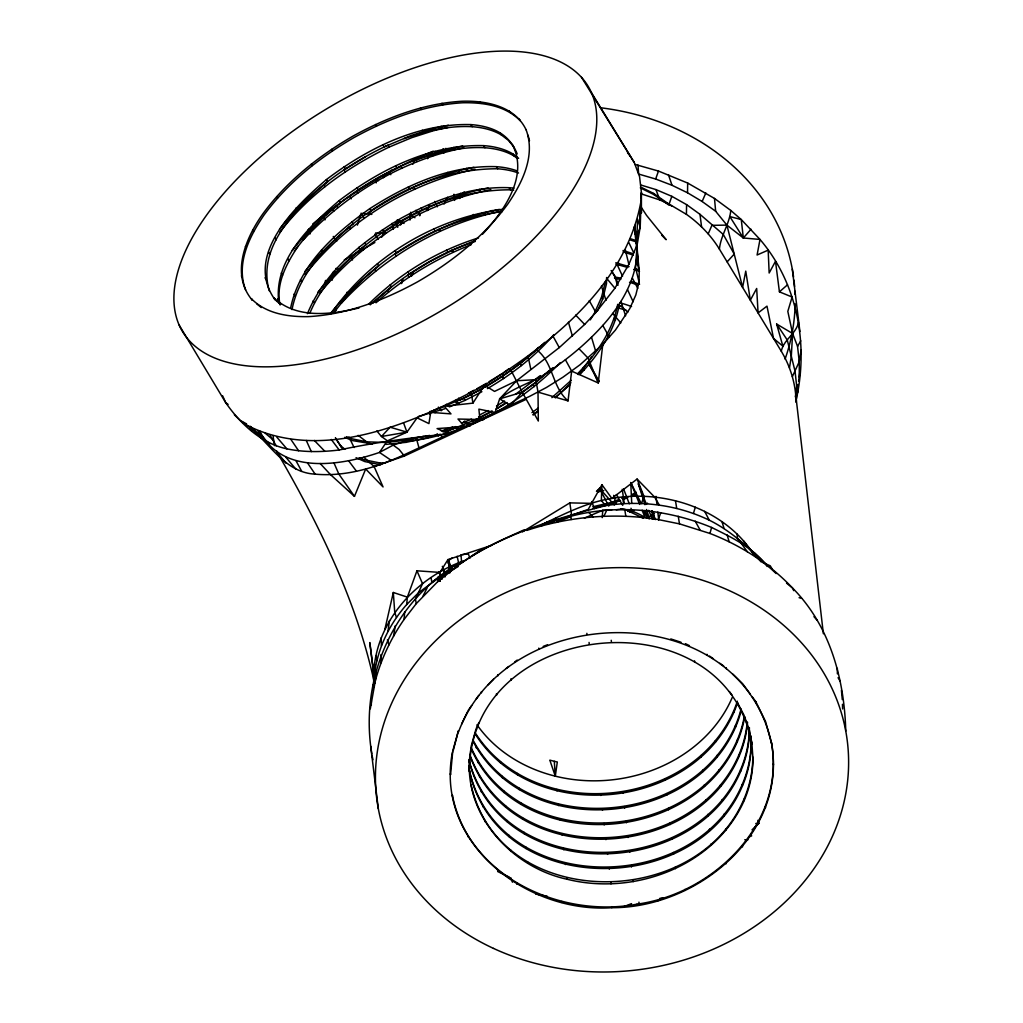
<?xml version="1.0" encoding="UTF-8"?>
<svg xmlns="http://www.w3.org/2000/svg" width="1023" height="1023" viewBox="0 0 1023 1023"><rect width="100%" height="100%" fill="white"/><g stroke="black" fill="none" stroke-linecap="round" stroke-linejoin="round"><path stroke-width="1.5" d="M635.168 225.188L635.117 234.344L636.319 231.479L636.14 243.269L637.163 244.702C638.71 275.417 622.675 303.281 602.764 325.442C587.458 342.449 569.849 357.244 550.962 370.121C535.08 382.078 515.17 386.234 499.646 398.88L495.17 412.448L478.879 409.136L479.928 419.545L457.997 419.034L464.698 426.629L437.077 428.586L449.455 433.714C412.435 437.55 375.594 442.243 339.188 449.992C321.823 452.115 304.087 452.435 286.875 448.841C261.031 443.317 240.303 423.714 225.699 402.64L179.23 325.237M823.374 633.774L795.702 394.635C794.232 379.303 789.193 364.431 781.291 351.234L719.399 249.113C710.972 235.392 699.566 223.641 686.433 214.357L686.574 204.613L671.83 196.326L655.973 189.6L640.756 184.984M796.405 398.817C808.618 343.651 797.224 282.962 759.999 239.446L743.337 237.988L726.905 225.111L715.665 211.288L702.136 201.493L687.533 192.784L687.673 183.053L658.467 171.058L634.963 164.409M526.014 129.563C535.886 155.637 522.152 183.04 507.561 204.37C483.853 236.607 451.974 261.952 417.512 281.862C383.945 300.289 347.168 314.432 308.614 316.618C288.396 317.015 266.223 313.856 251.428 298.742L252.349 300.251C230.111 274.19 245.789 237.592 263.116 213.5C286.824 181.263 318.703 155.918 353.165 136.008C386.72 117.581 423.509 103.438 462.064 101.251C485.887 100.433 514.863 106.021 526.078 129.768M245.584 289.816C235.712 263.742 249.446 236.339 264.036 215.009C287.732 182.772 319.611 157.427 354.086 137.53C387.64 119.09 424.43 104.947 462.971 102.76C483.188 102.377 505.362 105.522 520.157 120.65L519.249 119.128M359.06 307.936C331.286 314.585 296.517 319.266 273.844 297.783L275.123 299.892C243.448 255.955 295.008 206.467 326.388 179.6C367.73 148.284 417.883 123.105 470.9 124.601A142.018 69.526 -31.2 0 1 500.132 132.9C508.022 137.785 513.866 145.317 517.19 153.936M269.19 290.737C256.709 246.108 296.951 208.001 327.654 181.698L326.388 179.6M278.857 302.872C273.192 260.277 309.573 225.993 339.137 200.636C380.492 169.332 430.632 144.141 483.662 145.637A142.018 69.526 -31.2 0 1 512.881 153.936L518.623 158.296M280.123 304.982C275.353 283.882 286.811 263.141 298.141 246.095M606.601 277.502L606.498 283.742L602.713 299.074L597.291 311.273M374.022 686.778C369.034 629.094 412.116 578.839 464.532 560.566L462.038 562.202M796.278 401.668L796.712 386.336L795.037 371.144L787.25 339.981L776.623 324.022L792.595 333.498L797.556 346.401L799.244 361.72L799.295 377.18M242.656 422.243C267.719 438.176 282.246 472.473 315.148 474.148C345.8 476.974 376.132 467.498 403.753 454.979L529.466 396.451L546.461 387.461L562.893 377.244L580.067 364.738L602.803 344.316L615.411 330.097L629.72 308.716L635.833 294.944L639.03 281.964L635.449 267.284L637.163 244.702L640.206 227.042L641.408 192.593L639.567 176.672L634.247 162.516L591.447 92.645A237.016 116.047 -31.2 0 0 241.454 174.549A237.016 116.047 -31.2 0 0 323.102 359.61A237.016 116.047 -31.2 0 0 591.447 92.645M754.948 556.359C725.857 508.917 665.052 489.199 611.869 498.431L601.933 484.736L601.345 500.541L605.731 505.643C640.705 500.157 677.328 504.761 709.297 520.196C735.192 532.945 755.153 554.338 776.188 573.571M374.93 664.771L374.904 683.095L369.802 642.572L374.955 682.853M332.296 280.123L332.692 272.335M602.253 517.638L602.739 510.311L611.703 509.966M605.731 505.643C555.438 518.763 503.674 533.737 460.452 563.635L459.698 562.701C395.402 599.772 361.528 673.479 370.697 746.227L378.293 808.541M370.3 708.824L375.313 680.922L376.132 669.681M639.03 281.964L639.247 270.085L634.247 226.889M640.935 198.27L641.408 192.593L641.408 213.001L641.012 201.122C625.974 284.701 552.535 342.59 484.493 385.172C416.041 421.975 323.792 463.624 247.4 425.504M375.313 680.922C381.144 658.953 391.067 638.16 404.034 619.516L404.712 612.086M374.316 676.05C377.052 649.464 389.085 624.478 406.681 604.555L407.359 597.138L416.949 570.796L439.928 572.42L447.959 559.581L492.012 545.233M409.993 220.073L410.735 212.221M752.097 696.612L755.869 701.765L765.536 721.458L771.547 743.376C787.646 834.218 696.932 908.066 611.805 907.708C527.114 913.577 434.583 843.387 452.447 752.046M744.642 716.867L748.926 728.862L751.841 742.8L752.966 758.478A142.018 120.829 -6.6 0 1 744.143 800.638C715.064 866.072 634.516 896.097 567.228 879.269C509.48 866.954 459.877 810.817 470.759 749.821M771.419 742.314C786.188 823.336 713.146 893.833 636.945 904.179C560.566 918.577 468.163 876.494 452.383 795.178L452.498 796.239M565.425 359.764L571.652 371.132L598.238 382.947L602.803 344.316M259.689 430.977C281.709 475.465 341.03 465.618 379.482 452.435L387.231 440.939L406.949 432.166L417.09 417.87L428.931 423.599L430.696 412.359L450.99 413.893L444.289 406.297L472.92 403.126L484.493 385.172L494.531 391.413L516.589 380.748L535.822 379.686L538.008 392.116L568.034 400.875L571.652 371.132M796.712 386.336L795.702 394.635L796.035 402.256M800.306 368.894L798.579 381.349M387.973 631.281L389.482 620.501M555.297 776.163L557.318 761.994L554.3 761.291A142.018 120.829 -6.6 0 1 549.824 760.14L555.297 776.163L554.3 761.291M719.399 249.113C720.716 235.571 729.476 223.999 730.793 210.457L714.489 198.449L687.673 183.053M789.475 367.909L791.303 356.336L792.595 333.498L787.812 311.376L792.122 297.041L779.424 291.849L775.498 261.313L769.155 273.013L768.171 250.149L757.097 254.996L759.999 239.446L741.266 219.549L730.793 210.457M801.124 350.147L799.244 361.72L792.365 376.643M393.497 636.268L395.338 625.654M795.28 396.796L798.017 384.443M384.968 628.953L393.318 592.483L407.359 597.138M290.737 307.527C299.675 264.356 335.301 233.103 369.699 208.705C407.282 184.472 450.823 165.023 496.411 166.672A142.018 69.526 -31.2 0 1 517.242 170.956M292.003 309.624C298.908 273.78 326.068 246.249 353.165 223.781L351.886 221.684M590.284 319.867L594.312 313.409L601.55 297.143L605.335 281.811M577.675 373.676C596.14 354.278 612.636 331.183 617.7 304.381M579.926 374.508C598.302 354.955 614.439 331.669 619.247 304.777M427.678 158.718L429.251 152.798L433.33 151.148M404.034 619.516L416.297 603.596L437.729 581.627L438.688 578.072L458.151 566.525M845.752 731.087C844.448 679.259 829.922 625.692 792.531 588.02C769.641 563.814 740.972 545.438 709.949 533.456L711.599 527.459C663.62 507.574 607.752 503.15 558.328 520.068M401.259 283.627L402.103 280.583M401.796 283.166L403.075 278.614M452.869 750.524L458.394 730.818L452.575 753.094L450.555 774.731L450.427 773.669M471.053 746.662L475.874 729.463M752.007 744.284C725.333 594.453 474.352 616.997 469.455 767.122L469.288 765.652M434.609 412.576L435.427 409.75M693.441 513.456L695.295 507.178M357.411 225.098L360.454 214.804M781.291 351.234C783.528 339.726 796.303 333.754 798.541 322.245M427.473 210.546L429.366 204.741M641.523 503.444L643.979 496.372L637.086 479.058L611.869 498.431C587.023 502.14 564.543 513.93 542.088 524.479M472.754 555.579C489.135 545.157 506.628 537.829 524.121 529.837L526.896 530.387C569.018 516.372 614.491 512.497 658.326 519.569L660.743 512.676M686.433 214.357L669.106 204.114L671.83 196.326M637.956 165.087L638.659 174.076L655.666 179.025L658.467 171.058M639.746 209.996L640.206 227.042L636.92 235.904L637.163 244.702L628.838 264.369L614.913 288.243L595.885 312.463L584.657 324.444L559.274 347.59L516.589 380.748L499.646 398.88L510.4 405.364L522.216 392.218L510.26 368.919M320.173 463.509L330.531 474.659L354.469 496.36L365.684 469.007L383.062 486.948L374.124 466.539L363.792 457.204M702.136 201.493L705.844 192.951M708.21 233.845L711.906 225.341L726.905 225.111L742.608 287.412L745.754 271.108L750.345 300.174L756.675 288.473L758.081 312.936L766.981 306.133L773.554 338.472L782.851 346.119L776.623 324.022M307.437 313.665C324.956 271.133 362.833 240.917 401.425 218.052C434.34 200.163 471.13 186.058 509.16 187.721A142.018 69.526 -31.2 0 1 514.045 188.194M309.982 312.923C321.375 285.276 343.216 263.55 365.914 244.829L364.636 242.72M601.933 484.736L588.238 509.377L557.011 520.426M603.915 516.308L606.677 510.298M410.632 276.3L411.937 273.601M411.438 276.3L413.394 272.246M461.642 724.054L467.473 711.893M458.521 731.88C508.444 598.762 739.271 596.601 771.547 743.376M476.935 726.662L478.905 722.545M423.049 596.013L427.409 587.343M737.353 701.19A142.018 120.829 -6.6 0 1 733.747 710.793C690.806 809.231 533.686 824.193 475.311 732.98M737.519 702.66A142.018 120.829 -6.6 0 1 733.913 712.277C690.985 810.702 533.865 825.663 475.49 734.45M741.061 708.939A142.018 120.829 -6.6 0 1 735.447 725.524C691.753 827.006 525.387 839.295 472.869 739.834M741.227 710.41A142.018 120.829 -6.6 0 1 735.614 726.995C691.919 828.477 525.566 840.765 473.035 741.317M744.296 716.599A142.018 120.829 -6.6 0 1 737.148 740.256C692.648 844.435 518.955 853.873 471.309 747.915M744.706 716.663A142.018 120.829 -6.6 0 1 737.327 741.726C692.226 846.2 517.804 855.714 470.823 748.056M747.238 722.328A142.018 120.829 -6.6 0 1 738.862 754.987C693.134 861.647 512.28 868.77 470.184 755.601M747.544 722.212A142.018 120.829 -6.6 0 1 739.028 756.457C693.21 863.668 510.464 870.202 469.928 755.549M749.386 727.545A142.018 120.829 -6.6 0 1 740.562 769.718C693.786 880.445 500.72 882.683 468.879 759.654M749.539 730.601A142.018 120.829 -6.6 0 1 740.729 771.189C693.952 881.916 500.886 884.153 469.058 761.125M750.665 735.959L751.099 742.276A142.018 120.829 -6.6 0 1 742.263 784.436C694.745 897.107 497.178 896.685 469.288 769.808L469.467 771.278C497.344 898.168 694.911 898.578 742.429 785.92A142.018 120.829 -6.6 0 0 751.266 743.747L750.729 735.857M752.966 758.478L752.8 757.007A142.018 120.829 -6.6 0 1 743.964 799.168C696.446 911.825 498.879 911.416 471.002 784.526M444.059 204.063L447.55 197.311M412.806 164.243L415.658 158.859L429.251 152.798L432.972 155.688M797.556 346.401L800.766 340.8M400.517 225.009L402.768 221.185M330.928 313.818C369.802 257.412 434.545 218.155 502.434 209.319M334.726 311.9L336.401 309.227M459.621 198.488L464.122 191.876M468.125 710.537L471.667 705.512M476.091 699.221L478.738 695.448M279.471 229.293C307.885 192.772 346.298 164.601 388.062 145.113L389.239 147.043L411.873 137.606L434.2 130.484L447.997 127.491M279.675 232.426C308.051 195.112 347.296 167.273 389.239 147.043M292.233 250.328C334.431 197.183 396.246 159.678 462.652 145.944M294.368 251.057L309.995 231.262L324.201 216.684L340.416 202.746L339.137 200.636M304.982 271.376C351.771 214.357 421.898 168.552 497.69 168.782A142.018 69.526 -31.2 0 1 518.52 173.053M305.186 274.509C347.129 221.262 408.842 183.462 475.043 169.243M317.731 292.412C364.52 235.392 434.647 189.587 510.439 189.818A142.018 69.526 -31.2 0 1 513.712 190.112M319.867 293.141C362.436 240.379 424.468 203.117 490.861 189.626M330.493 313.46C372.96 260.993 434.481 220.367 502.242 211.569M333.588 312.974L348.255 294.381L362.462 279.816L378.663 265.865L377.397 263.768M553.865 334.623C535.144 356.375 512.127 374.162 487.396 388.612M743.337 237.988L741.266 219.549L729.847 216.582L743.337 237.988L751.023 229.229M727.136 261.875L734.233 254.088L723.287 234.459L699.988 214.331L686.574 204.613M487.984 684.899L493.482 679.246M381.541 237.208L385.62 233.014M368.472 304.355C399.072 273.857 437.281 250.763 478.534 237.886M373.024 303.102L391.425 286.913L390.147 284.803M482.472 234.267C503.636 211.429 529.019 176.301 512.306 144.46M538.584 347.321C522.472 362.909 504.122 376.055 484.774 387.346M544.709 342.385C519.863 366.183 490.771 385.249 459.787 400.095L458.624 398.164M560.272 362.615C520.208 403.753 466.744 434.43 409.187 441.092M571.192 380.313L551.883 397.653M570.207 384.456L555.361 397.602M406.681 604.555L418.56 592.726L441.68 575.655M596.46 491.347L599.529 488.342L614.375 505.03M752.02 829.832L758.925 823.323L757.89 820.318M391.911 226.85L399.52 220.035M779.424 291.849L787.493 284.803M463.815 147.875C402.231 160.317 345.608 194.293 303.051 240.188L301.875 238.257M500.541 211.326C439.545 223.999 383.523 257.796 341.298 303.307L340.135 301.376M370.224 304.828C400.696 277.233 435.977 254.139 475.286 241.441M376.004 302.795C403.944 277.86 436.54 258.205 471.398 244.587M515.387 394.366L540.285 375.62M520.221 393.817L532.945 384.546L549.159 370.607M520.362 393.535L536.832 381.515L552.995 367.615M312.68 224.063C343.971 197.963 378.791 176.173 415.658 158.859L416.936 161.544M437.729 581.627L460.452 563.635L480.145 550.31M555.937 518.034L549.863 523.137L546.998 524.198M506.321 668.326L508.725 666.497M514.761 661.919L517.165 660.091M503.891 372.41L508.968 368.715M531.934 412.64L538.277 408.024M533.111 414.571L538.175 410.875M449.788 573.046L448.509 560.489L452.051 558.034M541.397 525.975L547.292 521.947L570.898 516.551L571.409 513.942L569.837 502.881L591.013 503.342M452.076 568.762L431.898 582.125L430.99 577.79M454.557 567.126L458.304 564.658M344.265 259.893L374.853 242.528M365.659 156.634L344.06 169.946L345.224 171.877M486.424 383.318L476.82 388.804M489.122 381.656L502.625 373.331L503.802 375.262M496.475 406.016L504.582 401.029M496.296 408.778L505.746 402.96M496.168 409.213L507.012 402.538M522.433 531.858L569.837 502.881M636.165 492.216L632.099 494.467L632.265 495.938L636.332 493.687M644.822 504.659L647.533 503.163M657.533 900.892L662.904 897.964L659.886 898.322M473.866 167.312C436.386 174.485 401.374 191.314 369.559 212.03L370.735 213.96M488.15 188.027C450.12 195.124 414.558 212.042 382.308 233.078L383.484 235.009M499.377 209.395C461.885 216.569 426.885 233.397 395.07 254.113L396.233 256.044M474.467 240.878L451.834 250.328L429.43 261.837L407.819 275.161L408.983 277.08M468.419 393.126L474.02 390.249M431.195 411.438L463.751 398.292L483.419 388.177M449.404 406.898L465.017 400.389L481.884 391.719M479.774 414.89L488.176 410.568M476.744 418.97L472.536 421.131L471.373 419.2L461.463 423.33M479.544 417.537L492.14 411.054M445.427 432L476.501 419.328L491.948 411.387M451.117 569.785L448.33 571.218L449.289 567.663L447.959 559.581M374.124 466.539L404.392 456.028L526.27 399.315L538.315 421.028L538.008 392.116M584.414 518.098L602.739 510.311M452.972 426.872L441.284 431.015M622.943 907.03L631.562 903.629M618.877 499.544L611.537 502.357L592.982 506.73M621.818 498.418L626.217 496.718M620.513 500.452L611.703 503.828L593.161 508.201M623.455 499.326L627.853 497.626M627.93 511.449L632.329 509.761M629.567 512.357L633.966 510.669M543.175 646.434L547.574 644.746M748.836 836.929L751.7 835.868M448.368 125.241L433.036 128.553L410.709 135.675L384.111 146.928L382.832 144.818M403.983 138.642C425.824 130.957 448.88 125.42 472.178 126.699A142.018 69.526 -31.2 0 1 501.411 134.998L508.29 140.228L513.584 146.57M416.732 159.678C438.586 151.992 461.629 146.468 484.928 147.747A142.018 69.526 -31.2 0 1 514.16 156.046L517.6 158.655M436.335 408.983L443.867 406.579M445.146 408.676L418.305 416.502M443.049 431.949L456.629 427.614M437.985 434.379L427.576 437.703L406.118 442.345L386.055 444.378M617.726 306.849L620.616 305.967L627.866 312.079M499.646 398.88L522.216 392.218L526.27 399.315M597.47 490.541L602.099 489.454M597.637 492.012L603.813 490.554M386.425 442.294L404.942 440.414L423.343 436.437M429.775 435.44L409.379 438.841M403.548 422.831L406.949 432.166L381.464 436.489L376.848 430.99M755.78 823.515L758.925 823.323M462.601 554.415L468.419 554.07L469.915 558.289M616.178 509.799C626.485 508.06 636.485 512.178 645.078 517.536L642.099 510.26M375.62 232.963L386.451 233.244M346.49 436.655L350.863 438.586L366.707 441.846L384.878 442.447M344.751 437.294L352.04 440.517L372.423 443.918M359.252 457.703L363.625 459.634L379.456 462.882L385.518 463.087M744.782 839.73L747.89 839.845M547.292 521.947L556.167 522.357L570.898 516.551L571.141 519.543M360.889 213.334L371.822 214.382M620.59 508.942L625.143 509.454L643.377 518.277M615.795 262.783L629.107 266.632M615.948 264.139L627.802 267.514M614.427 276.977L620.577 278.051L620.731 279.407L614.58 278.333M658.326 519.569L679.477 523.878L709.949 533.456M535.707 894.038L547.305 896.276M799.091 597.713L801.508 598.238M378.51 180.662L375.454 179.984L376.17 182.9M335.928 268.422L340.429 269.548M617.406 307.782L625.935 310.084M641.37 193.922L659.745 199.92L669.106 204.114M406.949 432.166L390.121 427.205L381.464 436.489L399.136 449.481L404.392 456.028M630.091 238.602L637.406 240.968M630.245 239.945L636.101 241.837M623.02 250.494L633.263 253.794M623.173 251.837L633.416 255.149M634.963 268.525L639.349 269.944M633.659 269.407L639.503 271.3M630.82 281.363L639.592 284.202M629.516 282.246L638.288 285.085M670.781 638.927L681.011 642.239M762.404 562.381L770.255 565.809L772.301 569.248M655.666 179.025L671.996 185.278L687.533 192.784M445.734 148.399L450.069 150.061M617.764 304.803L620.616 305.967L618.122 304.534M459.314 195.943L462.089 197.132L461.156 194.242M356.042 457.69L364.789 461.565L380.633 464.813L379.456 462.882M509.518 877.197L497.677 871.532M711.599 527.459C731.675 537.382 754.041 547.983 767.199 566.525M641.523 187.465L653.671 193.462L671.625 206.032M640.296 187.861L653.787 194.523L669.183 205.291M478.623 416.732L484.032 419.404M478.79 418.202L482.856 420.21M685.397 643.659L689.451 645.654M397.282 219.817L404.021 223.449M409.827 214.92L414.967 217.72M265.187 433.189L273.601 440.21L274.624 445.644M246.569 423.893L240.277 420.466L234.369 414.814M391.285 460.388L379.482 452.435L393.369 445.031L416.182 437.729L418.995 447.895M464.621 421.028L469.813 424.673M463.496 421.591L469.992 426.143M709.553 656.101L713.402 658.786M719.821 663.275L723.67 665.973M228.091 404.405L225.699 402.64L222.605 395.799M358.127 435.35L369.495 444.046M276.236 300.8L280.647 304.406M256.824 303.908L261.287 307.552M335.378 437.78L340.442 445.606L344.917 449.263M335.697 438.407L341.618 447.537L343.856 449.366M786.534 583.11L792.531 588.02L793.72 590.642M250.251 426.271L269.778 443.969M331.912 208.858L334.035 210.866M455.683 400.338L459.02 403.574M454.749 400.735L458.074 403.97M732.8 674.144L742.66 683.722L750.217 694.029M446.297 404.302L448.522 406.451M455.772 426.565L459.097 429.801M454.826 426.962L458.163 430.197M415.76 210.38L420.21 214.817M661.664 235.149L666.165 239.702L646.562 215.38L641.344 207.413M536.602 349.751C553.635 362.641 551.806 386.975 568.034 400.875M579.005 348.753L588.097 358.101L598.238 382.947M637.086 479.058L654.63 497.114L659.311 505.017M314.355 440.465L324.892 451.348M575.693 315.11L584.657 324.444M388.702 172.478L390.824 174.69M761.176 561.947L749.386 549.198L743.759 541.09M588.685 512.318L592.956 516.96M813.963 616.664L817.006 620.104M612.611 313.447L620.833 322.923M276.785 437.115L286.875 448.841M285.928 457.332L295.89 469.199M606.997 278.742L614.913 288.243M627.47 152.67L630.321 156.174M277.386 452.601L286.044 463.24M258.052 431.118L266.722 441.77M348.536 460.67L356.477 471.245M331.247 439.43L339.188 449.992M729.412 691.548L732.084 695.205M439.967 408.062L441.757 410.504M438.356 407.103L441.041 410.747M446.143 428.88L449.711 433.752M445.414 429.136L448.087 432.793M439.98 434.123L441.77 436.552M333.255 236.415L336.669 241.3M354.469 496.36L338.856 474.084L333.92 462.792M747.365 551.755L737.455 538.188L737.123 534.096M307.463 462.831L315.148 474.148M290.928 439.468L298.614 450.772M361.746 214.6L364.316 218.385M307.706 230.175L310.148 233.883M611.639 271.223L615.028 276.427L617.227 284.688M611.115 270.545L616.191 278.358L618.033 285.238M374.891 234.19L378.126 239.254M349.687 196.237L351.298 198.782M642.866 510.477L647.585 518.047M581.537 77.352L634.247 162.516M448.266 562.906L450.759 566.959L448.304 562.906M509.185 110.919L510.093 112.428M601.55 297.143L602.713 299.074M614.299 318.191L615.462 320.122M500.132 132.9L501.411 134.998M512.881 153.936L514.16 156.046M480.235 101.865L481.142 103.374M607.074 334.457L608.237 336.388M470.9 124.601L472.178 126.699M483.662 145.637L484.928 147.747M496.411 166.672L497.69 168.782M509.16 187.721L510.439 189.818M442 103.285L442.908 104.794M441.143 126.2L442.422 128.31M453.905 147.248L455.171 149.345M466.654 168.284L467.933 170.393M479.403 189.319L480.682 191.429M492.153 210.367L493.431 212.464M583.072 368.152L584.235 370.07M420.53 107.927L421.45 109.435M433.036 128.553L434.2 130.484M458.534 170.636L459.711 172.567M484.045 212.72L485.209 214.638M422.307 130.279L423.586 132.376M435.056 151.314L436.335 153.424M447.818 172.363L449.084 174.46M460.567 193.398L461.846 195.508M473.317 214.434L474.595 216.544M535.668 379.584L536.832 381.515M375.569 124.499L376.477 126.008M401.988 168.092L400.824 166.161L378.42 177.682L356.81 190.994L357.973 192.925M413.573 187.196L414.737 189.127M426.322 208.244L427.499 210.175M439.072 229.28L440.248 231.211M451.834 250.328L452.997 252.259M520.196 363.51L521.474 365.607M532.945 384.546L534.223 386.656M395.581 165.867L396.86 167.964M408.33 186.902L409.609 189.012M421.092 207.938L422.358 210.047M433.842 228.986L435.12 231.083M446.591 250.021L447.869 252.131M502.383 376.49L503.661 378.587M344.188 166.621L345.467 168.731M356.95 187.657L358.216 189.767M369.699 208.705L370.978 210.802M382.449 229.74L383.727 231.85M395.198 250.788L396.476 252.886M407.96 271.824L409.226 273.934M331.554 149.332L332.475 150.841M463.751 398.292L465.017 400.389M476.501 419.328L477.779 421.438M311.273 164.115L312.181 165.624M323.767 184.728L324.943 186.659M336.516 205.776L337.692 207.707M349.278 226.812L350.441 228.743M362.027 247.86L363.191 249.791M374.776 268.896L375.953 270.826M387.538 289.944L388.702 291.862M437.026 433.867L438.304 435.977M295.967 208.117L297.245 210.227M308.716 229.152L309.995 231.262M321.478 250.2L322.744 252.297M334.227 271.236L335.506 273.346M346.976 292.284L348.255 294.381M276.619 196.595L277.54 198.104M314.624 259.305L315.8 261.223M327.386 280.34L328.549 282.271M404.942 440.414L406.118 442.345M274.893 237.694L276.172 239.804M287.655 258.742L288.921 260.839M300.404 279.778L301.683 281.875M313.153 300.813L314.432 302.923M268.55 251.978L269.829 254.075M281.299 273.013L282.578 275.123M294.049 294.061L295.327 296.159M252.617 230.29L253.538 231.799M366.707 441.846L367.871 443.765M265.008 277.757L266.287 279.867M277.77 298.806L279.036 300.903M245.392 246.556L246.313 248.065M241.364 275.929L242.285 277.438M340.442 445.606L341.618 447.537M838.067 677.699L840.062 681.037M599.261 381.336L588.775 363.6L598.672 382.321M616.319 494.531L622.738 505.388M270.187 435.44L276.21 445.823M589.261 300.66L595.885 312.463M602.764 325.442L609.401 337.232M695.256 521.206L699.988 529.863M553.047 336.222L559.274 347.59M296.005 460.759L301.747 471.386M276.402 450.683L278.908 455.325C320.058 526.576 356.899 602.125 374.418 682.929M632.393 278.23L637.802 288.333M704.642 511.359L709.297 520.196M599.529 488.342L608.787 506.104M744.105 715.371L737.43 702.52L737.609 703.99M631.728 503.252L630.743 482.575L641.268 503.521M644.784 510.503L648.991 518.878M434.187 409.942L435.504 412.601M348.984 437.038L354.111 447.55M628.825 242.566L633.749 252.822M434.762 201.416L437.32 206.799M616.946 264.139L622.547 276.21M627.534 289.675L633.135 301.747M306.273 440.465L311.324 451.616M249.702 426.604L251.53 430.657M416.949 570.796L422.55 583.724L415.44 599.286L416.297 603.596M350.723 255.75L352.5 259.97M630.743 482.575L639.707 504.429M448.509 560.489L451.949 568.929M442 579.197L439.033 571.78L441.476 579.312M646.434 504.39L638.262 483.623L644.567 503.406M648.774 510.336L652.278 519.236M440.018 580.949L438.496 576.563L440.159 580.847M623.608 488.981L629.273 503.802M630.974 508.252L632.112 511.206M323.345 215.405L325.033 219.881M358.856 247.297L359.981 250.29M655.973 189.6L659.745 199.92M510.861 877.798L512.472 882.222M591.793 501.577L594.273 508.597M438.496 576.563L440.082 581.077M652.252 510.861L655.308 519.594M396.208 222.822L397.755 227.336M668.428 174.664L671.996 185.278M445.478 575.361L442.447 566.294L445.018 576.998M396.451 617.47L394.737 612.342L393.318 592.483M640.206 227.042L637.61 219.165L636.92 235.904L634.618 228.589M620.91 301.478L625.603 315.787M652.188 511.027L654.643 518.508M646.51 509.492L649.426 518.635M601.447 286.056L606 300.366M639.247 270.085L636.945 262.758L636.792 244.139L638.211 261.146M727.136 534.978L729.182 541.845M721.982 521.602L724.041 528.469M591.511 337.258L595.693 351.285M387.41 639.848L388.906 644.925M613.698 495.349L616.268 504.186M568.443 322.245L572.42 336.183M528.021 135.202L529.492 140.714M625.283 249.689L628.838 264.369M651.651 511.219L653.428 518.942M457.128 556.295L458.879 563.967M528.021 356.298L530.771 369.009M372.052 755.486L372.973 759.718M392.065 223.372L393.267 229.126M755.255 553.481L755.997 557.241M678.249 516.257L679.477 523.878M675.487 500.759L676.715 508.38M471.245 392.679L472.92 403.126M624.784 509.684L625.833 516.308M622.534 497.025L623.57 503.648M370.697 746.227L371.835 753.938M622.24 489.275L624.247 503.239M638.94 902.171L639.324 904.92M443.061 148.783L443.701 153.284M699.988 214.331L701.573 226.85M792.301 269.177L799.909 331.49M376.208 655.628L376.835 660.768M773.375 763.823L773.49 764.884M755.869 701.765L755.997 702.827M765.396 806.687L765.524 807.735M751.099 742.276L751.266 743.747M748.926 728.862L749.092 730.332M733.747 710.793L733.913 712.277M735.447 725.524L735.614 726.995M737.148 740.256L737.327 741.726M738.862 754.987L739.028 756.457M740.562 769.718L740.729 771.189M742.263 784.436L742.429 785.92M743.964 799.168L744.143 800.638M726.228 667.763L726.356 668.825M742.404 845.816L742.532 846.878M653.671 193.462L653.787 194.523M706.983 654.298L707.11 655.359M715.384 740.614L715.55 742.084M717.085 755.345L717.264 756.815M718.798 770.063L718.964 771.547M720.499 784.794L720.665 786.265M722.2 799.526L722.379 800.996M723.913 814.257L724.079 815.727M725.614 828.988L725.78 830.459M725.921 862.773L726.049 863.834M694.515 660.845L694.694 662.329M700.921 755.498L701.087 756.969M702.622 770.229L702.788 771.7M704.323 784.948L704.489 786.431M706.023 799.679L706.202 801.15M707.737 814.41L707.903 815.881M709.438 829.141L709.604 830.612M711.138 843.873L711.317 845.343M656.012 496.36L656.919 504.224M657.827 512.101L658.735 519.978M618.877 263.32L619.03 264.676M685.014 889.383L685.129 890.432M665.001 778.848L665.167 780.319M666.702 793.579L666.881 795.05M668.403 808.311L668.582 809.781M670.116 823.042L670.282 824.512M671.817 837.773L671.983 839.244M673.518 852.491L673.697 853.975M675.231 867.223L675.397 868.693M611.23 640.27L611.409 641.741M636.945 904.179L637.06 905.24M622.802 791.84L622.969 793.311M624.503 806.572L624.669 808.042M626.204 821.303L626.383 822.773M627.917 836.034L628.084 837.505M629.618 850.752L629.784 852.236M631.319 865.484L631.498 866.954M633.032 880.215L633.199 881.685M589.056 642.431L589.222 643.915M586.857 633.327L586.985 634.388M600.629 794.014L600.795 795.485M602.33 808.733L602.496 810.216M604.03 823.464L604.197 824.934M605.731 838.195L605.91 839.666M607.445 852.926L607.611 854.397M609.145 867.657L609.312 869.128M610.846 882.376L611.012 883.859M611.677 906.647L611.805 907.708M556.832 789.424L556.998 790.894M558.532 804.142L558.699 805.625M560.233 818.873L560.412 820.344M561.934 833.604L562.113 835.075M563.647 848.336L563.814 849.806M565.348 863.067L565.514 864.537M567.049 877.798L567.228 879.269M538.789 648.122L538.916 649.183M561.793 901.416L561.921 902.478M510.937 678.786L511.104 680.257M517.331 773.426L517.51 774.897M519.045 788.158L519.211 789.628M520.745 802.889L520.912 804.359M522.446 817.62L522.625 819.091M524.16 832.338L524.326 833.822M525.86 847.07L526.027 848.54M527.561 861.801L527.727 863.271M497.881 674.732L497.996 675.781M496.475 693.671L496.641 695.141M516.807 883.207L516.935 884.256M500.439 761.611L500.618 763.081M502.152 776.342L502.319 777.812M503.853 791.06L504.019 792.544M505.554 805.792L505.72 807.262M507.255 820.523L507.434 821.993M508.968 835.254L509.134 836.724M510.669 849.985L510.835 851.456M481.398 691.676L481.513 692.737M497.562 869.742L497.69 870.79M476.283 728.031L476.449 729.501M476.13 746.483L476.296 747.966M477.831 761.214L477.997 762.685M479.531 775.945L479.71 777.416M481.245 790.677L481.411 792.147M482.946 805.408L483.112 806.878M484.646 820.139L484.812 821.61M467.933 835.74L468.048 836.801M273.09 435.734L273.601 440.21M453.956 194.242L454.621 200.431M841.418 690.282L842.287 699.591M714.489 198.449L715.665 211.288M469.033 766.559L469.467 771.278M419.532 212.669L419.762 215.802M461.015 554.696L461.59 562.65M372.896 685.052L373.139 690.167M797.454 387.551L797.697 392.666M842.453 704.272L842.632 708.952M381.234 637.661L381.4 645.782M380.978 654.579L381.144 662.687M837.325 668.339L837.377 673.837M371.298 700.538L371.311 705.179M732.212 697.545A142.018 120.829 -6.6 0 1 611.703 779.884A142.018 120.829 -6.6 0 1 476.987 724.783M591.639 356.848A142.018 69.526 -31.2 0 1 578.264 374.61M570.911 382.73A142.018 69.526 -31.2 0 1 555.182 397.717M538.239 411.284A142.018 69.526 -31.2 0 1 533.111 414.98M654.49 513.418A142.018 120.829 -6.6 0 1 646.574 518.226M429.877 414.417A142.018 120.829 -6.6 0 1 430.171 411.246M619.81 302.744A142.018 120.829 -6.6 0 1 631.575 306.542M794.922 291.197A237.016 201.659 -6.6 0 1 795.063 294.368M795.14 303.857A237.016 201.659 -6.6 0 1 785.076 359.124M324.956 283.422A237.016 201.659 -6.6 0 1 325.531 280.43M383.356 177.695A237.016 201.659 -6.6 0 1 391.515 170.15M600.667 107.773A237.016 201.659 -6.6 0 1 793.567 276.99M793.963 280.136A237.016 201.659 -6.6 0 1 794.602 286.453M554.146 521.513L549.863 523.137L554.095 521.602M493.444 948.385A237.016 201.659 -6.6 0 0 848.617 762.595A237.016 201.659 -6.6 0 0 494.007 598.442A237.016 201.659 -6.6 0 0 493.444 948.385"/></g></svg>
